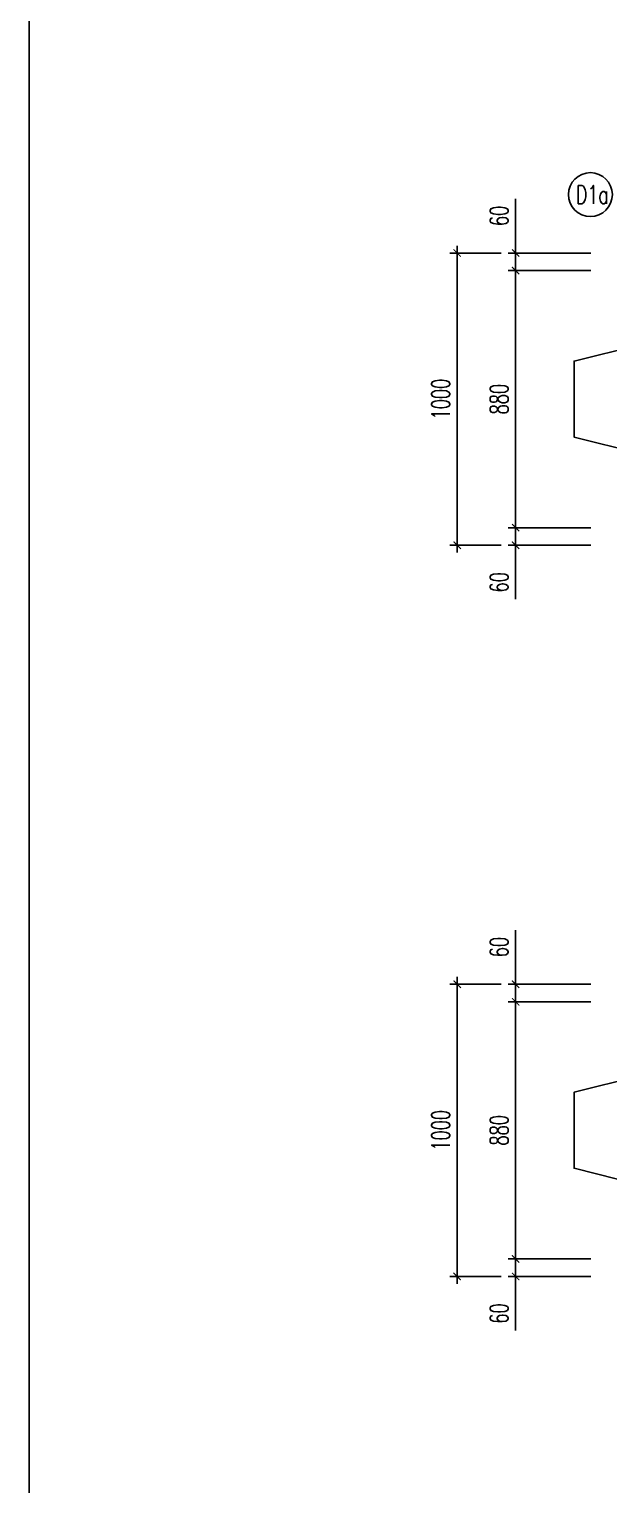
# Model space of a CAD drawing. Header units: millimetres. Extents: x -143483 to 1166745, y -1448440 to -1202244.
# Drawn here: x 167047 to 174980, y -1427637 to -1407707 of the extents above; entities that cross this region are included whole.
import ezdxf
from ezdxf.enums import TextEntityAlignment as Align

# ---------------------------------------------------------------- set-up
doc = ezdxf.new("R2010")
doc.units = ezdxf.units.MM
doc.header["$LTSCALE"] = 30
doc.header["$PDMODE"] = 3
doc.layers.get('0').update_dxf_attribs({"lineweight": 9})
doc.layers.get('Defpoints').update_dxf_attribs({"lineweight": 9})
for name, color, linetype in [('ccu11-Cotthep', 9, 'Continuous'), ('ccu11-Dim', 8, 'Continuous'), ('ccu11-Thay', 7, 'Continuous')]:
    doc.layers.add(name, color=color, linetype=linetype)
doc.styles.add('ccu11-dim', font='vnsimli.shx', dxfattribs={"width": 0.65, "bigfont": 'bigfont.shx'})
doc.styles.add('ccu11-vnsimple', font='vnsimple.shx', dxfattribs={"bigfont": 'bigfont.shx'})
doc.styles.add('ccu11_simli', font='vnsimli.shx', dxfattribs={"width": 0.8})
doc.dimstyles.new('ccu11-100x4', dxfattribs={"dimscale": 100, "dimtxt": 2.5, "dimasz": 1, "dimexe": 1, "dimexo": 2, "dimgap": 1, "dimtad": 1, "dimdec": 0, "dimlfac": 0.25, "dimdsep": 46, "dimtxsty": 'ccu11-dim', "dimblk": 'ARCHTICK', "dimcen": -1, "dimdle": 1, "dimclrd": 256, "dimclre": 256, "dimclrt": 3, "dimadec": 0, "dimazin": 2, "dimtfac": 0.1, "dimtdec": 0, "dimtmove": 0, "dimatfit": 1, "dimldrblk": 'ARCHTICK', "dimfxl": 0, "dimtvp": 0.833333, "dimtolj": 1, "dimtzin": 12, "dimarcsym": 0})

# ---------------------------------------------------------------- blocks, each defined once
blk = doc.blocks.new('_ARCHTICK')
at = {"color": 0, "linetype": 'ByBlock', "const_width": 0.15}
blk.add_lwpolyline([(-0.5, -0.5), (0.5, 0.5)], dxfattribs=at)
blk = doc.blocks.new('*D3856')
at = {"layer": 'ccu11-Dim', "linetype": 'ByBlock', "lineweight": -2, "ltscale": 30, "transparency": 16777216}
for p, q in [((173704, -1410773), (173704, -1410033)), ((174732, -1410773), (173604, -1410773)), ((173704, -1411013), (173704, -1410773)), ((174732, -1411013), (173604, -1411013)), ((173704, -1411013), (173704, -1411113))]:
    blk.add_line(p, q, dxfattribs=at)
at = {"layer": 'Defpoints', "color": 0, "linetype": 'ByBlock', "ltscale": 30, "transparency": 16777216}
for p in [(174932, -1410773), (173704, -1411013), (174932, -1411013)]:
    blk.add_point(p, dxfattribs=at)
at = {"layer": 'ccu11-Dim', "linetype": 'ByBlock', "lineweight": -2, "ltscale": 30, "transparency": 16777216, "xscale": 100, "yscale": 100, "zscale": 100}
for p, rotation in [((173704, -1410773), 270), ((173704, -1411013), 90)]:
    blk.add_blockref('_ARCHTICK', p, dxfattribs=dict(at, rotation=rotation))
at = {"layer": 'ccu11-Dim', "color": 3, "linetype": 'ByBlock', "ltscale": 30, "transparency": 16777216, "insert": (173479, -1410265), "char_height": 250, "attachment_point": 5, "rotation": 90, "style": 'ccu11-dim'}
blk.add_mtext('\\A1;60', dxfattribs=at)
blk = doc.blocks.new('*D3857')
at = {"layer": 'ccu11-Dim', "linetype": 'ByBlock', "lineweight": -2, "ltscale": 30, "transparency": 16777216}
for p, q in [((173704, -1410913), (173704, -1414633)), ((174732, -1411013), (173604, -1411013)), ((174732, -1414533), (173604, -1414533))]:
    blk.add_line(p, q, dxfattribs=at)
at = {"layer": 'Defpoints', "color": 0, "linetype": 'ByBlock', "ltscale": 30, "transparency": 16777216}
for p in [(174932, -1411013), (173704, -1414533), (174932, -1414533)]:
    blk.add_point(p, dxfattribs=at)
at = {"layer": 'ccu11-Dim', "linetype": 'ByBlock', "lineweight": -2, "ltscale": 30, "transparency": 16777216, "xscale": 100, "yscale": 100, "zscale": 100}
for p, rotation in [((173704, -1411013), 90), ((173704, -1414533), 270)]:
    blk.add_blockref('_ARCHTICK', p, dxfattribs=dict(at, rotation=rotation))
at = {"layer": 'ccu11-Dim', "color": 3, "linetype": 'ByBlock', "ltscale": 30, "transparency": 16777216, "insert": (173479, -1412773), "char_height": 250, "attachment_point": 5, "rotation": 90, "style": 'ccu11-dim'}
blk.add_mtext('\\A1;880', dxfattribs=at)
blk = doc.blocks.new('*D3858')
at = {"layer": 'ccu11-Dim', "linetype": 'ByBlock', "lineweight": -2, "ltscale": 30, "transparency": 16777216}
for p, q in [((174732, -1414533), (173604, -1414533)), ((173704, -1414533), (173704, -1414433)), ((173704, -1414533), (173704, -1414773)), ((174732, -1414773), (173604, -1414773)), ((173704, -1414773), (173704, -1415512))]:
    blk.add_line(p, q, dxfattribs=at)
at = {"layer": 'Defpoints', "color": 0, "linetype": 'ByBlock', "ltscale": 30, "transparency": 16777216}
for p in [(173704, -1414533), (174932, -1414533), (174932, -1414773)]:
    blk.add_point(p, dxfattribs=at)
at = {"layer": 'ccu11-Dim', "linetype": 'ByBlock', "lineweight": -2, "ltscale": 30, "transparency": 16777216, "xscale": 100, "yscale": 100, "zscale": 100}
for p, rotation in [((173704, -1414533), 270), ((173704, -1414773), 90)]:
    blk.add_blockref('_ARCHTICK', p, dxfattribs=dict(at, rotation=rotation))
at = {"layer": 'ccu11-Dim', "color": 3, "linetype": 'ByBlock', "ltscale": 30, "transparency": 16777216, "insert": (173479, -1415281), "char_height": 250, "attachment_point": 5, "rotation": 90, "style": 'ccu11-dim'}
blk.add_mtext('\\A1;60', dxfattribs=at)
blk = doc.blocks.new('*D3859')
at = {"layer": 'ccu11-Dim', "linetype": 'ByBlock', "lineweight": -2, "ltscale": 30, "transparency": 16777216}
for p, q in [((173504, -1410773), (172804, -1410773)), ((172904, -1410673), (172904, -1414873)), ((173504, -1414773), (172804, -1414773))]:
    blk.add_line(p, q, dxfattribs=at)
at = {"layer": 'Defpoints', "color": 0, "linetype": 'ByBlock', "ltscale": 30, "transparency": 16777216}
for p in [(173704, -1410773), (172904, -1414773), (173704, -1414773)]:
    blk.add_point(p, dxfattribs=at)
at = {"layer": 'ccu11-Dim', "linetype": 'ByBlock', "lineweight": -2, "ltscale": 30, "transparency": 16777216, "xscale": 100, "yscale": 100, "zscale": 100}
for p, rotation in [((172904, -1410773), 90), ((172904, -1414773), 270)]:
    blk.add_blockref('_ARCHTICK', p, dxfattribs=dict(at, rotation=rotation))
at = {"layer": 'ccu11-Dim', "color": 3, "linetype": 'ByBlock', "ltscale": 30, "transparency": 16777216, "insert": (172679, -1412773), "char_height": 250, "attachment_point": 5, "rotation": 90, "style": 'ccu11-dim'}
blk.add_mtext('\\A1;1000', dxfattribs=at)
blk = doc.blocks.new('SHD')
at = {"layer": 'ccu11-Cotthep'}
blk.add_circle((300, 0), 300, dxfattribs=at)
at = {"layer": 'ccu11-Cotthep', "color": 31, "style": 'ccu11_simli', "width": 0.8}
blk.add_attdef('DK', text='', height=250, dxfattribs=at).set_placement((-101, 65), align=Align.BOTTOM_RIGHT)
blk.add_attdef('KH', text='', height=250, dxfattribs=at).set_placement((300, 0), align=Align.MIDDLE)
blk.add_attdef('KC', text='', height=250, dxfattribs=at).set_placement((-101, -142), align=Align.TOP_RIGHT)
blk = doc.blocks.new('*D3871')
at = {"layer": 'ccu11-Dim', "linetype": 'ByBlock', "lineweight": -2, "ltscale": 30, "transparency": 16777216}
for p, q in [((173704, -1420783), (173704, -1420043)), ((174732, -1420783), (173604, -1420783)), ((173704, -1421023), (173704, -1420783)), ((174732, -1421023), (173604, -1421023)), ((173704, -1421023), (173704, -1421123))]:
    blk.add_line(p, q, dxfattribs=at)
at = {"layer": 'Defpoints', "color": 0, "linetype": 'ByBlock', "ltscale": 30, "transparency": 16777216}
for p in [(174932, -1420783), (173704, -1421023), (174932, -1421023)]:
    blk.add_point(p, dxfattribs=at)
at = {"layer": 'ccu11-Dim', "linetype": 'ByBlock', "lineweight": -2, "ltscale": 30, "transparency": 16777216, "xscale": 100, "yscale": 100, "zscale": 100}
for p, rotation in [((173704, -1420783), 270), ((173704, -1421023), 90)]:
    blk.add_blockref('_ARCHTICK', p, dxfattribs=dict(at, rotation=rotation))
at = {"layer": 'ccu11-Dim', "color": 3, "linetype": 'ByBlock', "ltscale": 30, "transparency": 16777216, "insert": (173479, -1420275), "char_height": 250, "attachment_point": 5, "rotation": 90, "style": 'ccu11-dim'}
blk.add_mtext('\\A1;60', dxfattribs=at)
blk = doc.blocks.new('*D3872')
at = {"layer": 'ccu11-Dim', "linetype": 'ByBlock', "lineweight": -2, "ltscale": 30, "transparency": 16777216}
for p, q in [((173704, -1420923), (173704, -1424643)), ((174732, -1421023), (173604, -1421023)), ((174732, -1424543), (173604, -1424543))]:
    blk.add_line(p, q, dxfattribs=at)
at = {"layer": 'Defpoints', "color": 0, "linetype": 'ByBlock', "ltscale": 30, "transparency": 16777216}
for p in [(174932, -1421023), (173704, -1424543), (174932, -1424543)]:
    blk.add_point(p, dxfattribs=at)
at = {"layer": 'ccu11-Dim', "linetype": 'ByBlock', "lineweight": -2, "ltscale": 30, "transparency": 16777216, "xscale": 100, "yscale": 100, "zscale": 100}
for p, rotation in [((173704, -1421023), 90), ((173704, -1424543), 270)]:
    blk.add_blockref('_ARCHTICK', p, dxfattribs=dict(at, rotation=rotation))
at = {"layer": 'ccu11-Dim', "color": 3, "linetype": 'ByBlock', "ltscale": 30, "transparency": 16777216, "insert": (173479, -1422783), "char_height": 250, "attachment_point": 5, "rotation": 90, "style": 'ccu11-dim'}
blk.add_mtext('\\A1;880', dxfattribs=at)
blk = doc.blocks.new('*D3873')
at = {"layer": 'ccu11-Dim', "linetype": 'ByBlock', "lineweight": -2, "ltscale": 30, "transparency": 16777216}
for p, q in [((174732, -1424543), (173604, -1424543)), ((173704, -1424543), (173704, -1424443)), ((173704, -1424543), (173704, -1424783)), ((174732, -1424783), (173604, -1424783)), ((173704, -1424783), (173704, -1425522))]:
    blk.add_line(p, q, dxfattribs=at)
at = {"layer": 'Defpoints', "color": 0, "linetype": 'ByBlock', "ltscale": 30, "transparency": 16777216}
for p in [(173704, -1424543), (174932, -1424543), (174932, -1424783)]:
    blk.add_point(p, dxfattribs=at)
at = {"layer": 'ccu11-Dim', "linetype": 'ByBlock', "lineweight": -2, "ltscale": 30, "transparency": 16777216, "xscale": 100, "yscale": 100, "zscale": 100}
for p, rotation in [((173704, -1424543), 270), ((173704, -1424783), 90)]:
    blk.add_blockref('_ARCHTICK', p, dxfattribs=dict(at, rotation=rotation))
at = {"layer": 'ccu11-Dim', "color": 3, "linetype": 'ByBlock', "ltscale": 30, "transparency": 16777216, "insert": (173479, -1425291), "char_height": 250, "attachment_point": 5, "rotation": 90, "style": 'ccu11-dim'}
blk.add_mtext('\\A1;60', dxfattribs=at)
blk = doc.blocks.new('*D3874')
at = {"layer": 'ccu11-Dim', "linetype": 'ByBlock', "lineweight": -2, "ltscale": 30, "transparency": 16777216}
for p, q in [((172904, -1420683), (172904, -1424883)), ((173504, -1420783), (172804, -1420783)), ((173504, -1424783), (172804, -1424783))]:
    blk.add_line(p, q, dxfattribs=at)
at = {"layer": 'Defpoints', "color": 0, "linetype": 'ByBlock', "ltscale": 30, "transparency": 16777216}
for p in [(173704, -1420783), (172904, -1424783), (173704, -1424783)]:
    blk.add_point(p, dxfattribs=at)
at = {"layer": 'ccu11-Dim', "linetype": 'ByBlock', "lineweight": -2, "ltscale": 30, "transparency": 16777216, "xscale": 100, "yscale": 100, "zscale": 100}
for p, rotation in [((172904, -1420783), 90), ((172904, -1424783), 270)]:
    blk.add_blockref('_ARCHTICK', p, dxfattribs=dict(at, rotation=rotation))
at = {"layer": 'ccu11-Dim', "color": 3, "linetype": 'ByBlock', "ltscale": 30, "transparency": 16777216, "insert": (172679, -1422783), "char_height": 250, "attachment_point": 5, "rotation": 90, "style": 'ccu11-dim'}
blk.add_mtext('\\A1;1000', dxfattribs=at)

msp = doc.modelspace()

# ---------------------------------------------------------------- linework, layer by layer
at = {"layer": 'ccu11-Thay'}
for points in [[(167046.73, -1383610.64), (251146.73, -1383610.64), (251146.73, -1443081.35), (167046.73, -1443081.35)], [(175383.56, -1414772.87), (197783.56, -1414772.87), (197783.56, -1413512.87), (196903.8, -1413292.87), (196903.8, -1412252.87), (197783.56, -1412032.87), (197783.56, -1410772.87), (175383.56, -1410772.87), (175383.56, -1412032.87), (174503.8, -1412252.87), (174503.8, -1413292.87), (175383.56, -1413512.87)], [(175383.56, -1424782.81), (197783.56, -1424782.81), (197783.56, -1423522.81), (196903.8, -1423302.81), (196903.8, -1422262.81), (197783.56, -1422042.81), (197783.56, -1420782.81), (175383.56, -1420782.81), (175383.56, -1422042.81), (174503.8, -1422262.81), (174503.8, -1423302.81), (175383.56, -1423522.81)]]:
    msp.add_lwpolyline(points, close=True, dxfattribs=at)

# ---------------------------------------------------------------- block references
at = {"layer": 'ccu11-Cotthep'}
ref = msp.add_blockref('SHD', (175027.54, -1409972.51), dxfattribs=dict(at, xscale=-1))
ref.add_attrib('KH', 'D1a', dxfattribs={"color": 31, "height": 250, "style": 'ccu11-vnsimple', "width": 0.7}).set_placement((174752.54, -1409972.51), align=Align.MIDDLE_CENTER)
ref.add_attrib('KC', 'a100', dxfattribs={"color": 31, "height": 250, "style": 'ccu11-vnsimple', "width": 0.7}).set_placement((175456.12, -1410072.51), align=Align.TOP_CENTER)
ref.add_attrib('DK', '`16', dxfattribs={"color": 31, "height": 250, "style": 'ccu11-vnsimple', "width": 0.7}).set_placement((175408.32, -1409897.51), align=Align.BOTTOM_CENTER)

# ---------------------------------------------------------------- dimensions: what is measured, and where the dimension line sits
at = {"layer": 'ccu11-Dim', "linetype": 'ByBlock', "ltscale": 30}
for base, p1, p2, angle, picture, middle in [((173703.8, -1411012.87), (174932.19, -1410772.87), (174932.19, -1411012.87), 90, '*D3856', (173703.8, -1410264.88)), ((173703.8, -1414532.87), (174932.19, -1414772.87), (174932.19, -1414532.87), 270, '*D3858', (173703.8, -1415280.85)), ((173703.8, -1421022.81), (174932.19, -1420782.81), (174932.19, -1421022.81), 90, '*D3871', (173703.8, -1420274.82)), ((173703.8, -1424542.81), (174932.19, -1424782.81), (174932.19, -1424542.81), 270, '*D3873', (173703.8, -1425290.79))]:
    dim = msp.add_linear_dim(base=base, p1=p1, p2=p2, angle=angle, dimstyle='ccu11-100x4', dxfattribs=at)
    dim.commit()
    dim.dimension.update_dxf_attribs({"geometry": picture, "text_midpoint": middle, "dimtype": 160})
for base, p1, p2, picture, middle in [((172903.8, -1414772.87), (173703.8, -1410772.87), (173703.8, -1414772.87), '*D3859', (172678.8, -1412772.87)), ((172903.8, -1424782.81), (173703.8, -1420782.81), (173703.8, -1424782.81), '*D3874', (172678.8, -1422782.81))]:
    dim = msp.add_linear_dim(base=base, p1=p1, p2=p2, angle=90, dimstyle='ccu11-100x4', dxfattribs=at)
    dim.commit()
    dim.dimension.update_dxf_attribs({"geometry": picture, "text_midpoint": middle})
for base, p1, p2, picture, middle in [((173703.8, -1414532.87), (174932.19, -1411012.87), (174932.19, -1414532.87), '*D3857', (173478.8, -1412772.87)), ((173703.8, -1424542.81), (174932.19, -1421022.81), (174932.19, -1424542.81), '*D3872', (173478.8, -1422782.81))]:
    dim = msp.add_linear_dim(base=base, p1=p1, p2=p2, angle=90, dimstyle='ccu11-100x4', override={"dimtmove": 1}, dxfattribs=at)
    dim.commit()
    dim.dimension.update_dxf_attribs({"geometry": picture, "text_midpoint": middle})

doc.saveas('drawing.dxf')
